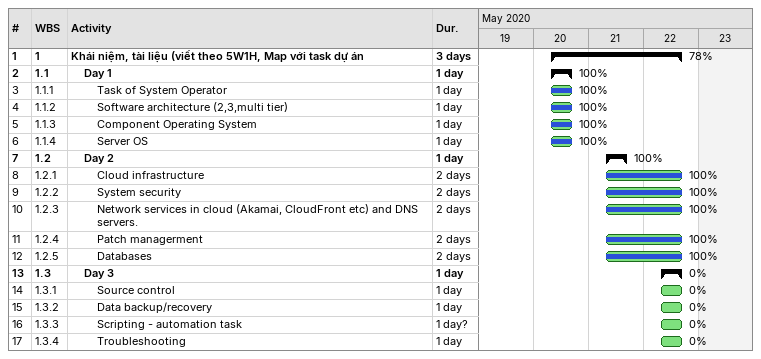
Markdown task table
| ID | WBS | Task | Duration | Start | Finish | % complete |
|---|---|---|---|---|---|---|
| 1 | 1 | **Khái niệm, tài liệu (viết theo 5W1H, Map với task dự án** | 3d | 2020-05-20 | 2020-05-22 | 78 |
| 2 | 1.1 | **Day 1** | 1d | 2020-05-20 | 2020-05-20 | 100 |
| 3 | 1.1.1 | Task of System Operator | 1d | 2020-05-20 | 2020-05-20 | 100 |
| 4 | 1.1.2 | Software architecture (2,3,multi tier) | 1d | 2020-05-20 | 2020-05-20 | 100 |
| 5 | 1.1.3 | Component Operating System | 1d | 2020-05-20 | 2020-05-20 | 100 |
| 6 | 1.1.4 | Server OS | 1d | 2020-05-20 | 2020-05-20 | 100 |
| 7 | 1.2 | **Day 2** | 1d | 2020-05-21 | 2020-05-21 | 100 |
| 8 | 1.2.1 | Cloud infrastructure | 2d | 2020-05-21 | 2020-05-22 | 100 |
| 9 | 1.2.2 | System security | 2d | 2020-05-21 | 2020-05-22 | 100 |
| 10 | 1.2.3 | Network services in cloud (Akamai, CloudFront etc) and DNS servers. | 2d | 2020-05-21 | 2020-05-22 | 100 |
| 11 | 1.2.4 | Patch managerment | 2d | 2020-05-21 | 2020-05-22 | 100 |
| 12 | 1.2.5 | Databases | 2d | 2020-05-21 | 2020-05-22 | 100 |
| 13 | 1.3 | **Day 3** | 1d | 2020-05-22 | 2020-05-22 | 0 |
| 14 | 1.3.1 | Source control | 1d | 2020-05-22 | 2020-05-22 | 0 |
| 15 | 1.3.2 | Data backup/recovery | 1d | 2020-05-22 | 2020-05-22 | 0 |
| 16 | 1.3.3 | Scripting - automation task | 1d? | 2020-05-22 | 2020-05-22 | 0 |
| 17 | 1.3.4 | Troubleshooting | 1d | 2020-05-22 | 2020-05-22 | 0 |
